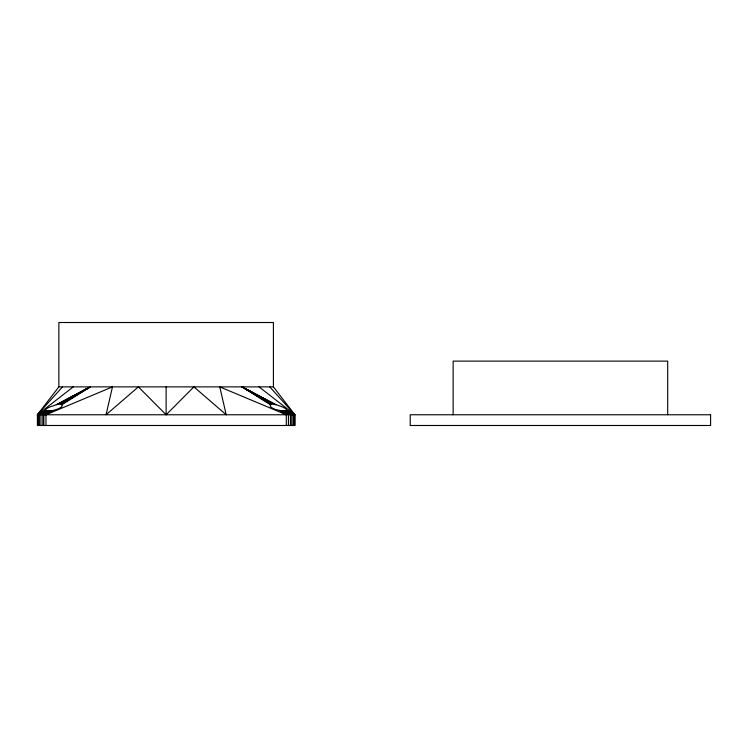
<?xml version="1.0" encoding="UTF-8"?>
<svg xmlns="http://www.w3.org/2000/svg" width="748" height="748" viewBox="0 0 748 748"><rect width="100%" height="100%" fill="white"/><g stroke="black" fill="none" stroke-linecap="round" stroke-linejoin="round"><path stroke-width="1.12" d="M270.43 404.78L270.271 406.295A9.93 2.955 13.8 0 0 274.273 408.96C275.432 409.941 289.513 412.513 285.988 408.96A9.93 2.272 17.8 0 0 280.781 406.295L275.077 404.378L241.987 386.875L270.43 404.78L272.188 403.798L275.077 404.378M58.858 386.875L37.4 414.766L37.4 425.49L294.862 425.49L294.862 414.766L273.413 386.875L273.413 322.51L58.858 322.51L58.858 386.875L273.413 386.875M62.514 386.875L37.4 414.766L294.862 414.766L269.757 386.875M45.983 425.49L45.983 414.766L112.49 386.875L106.057 414.766L138.371 386.875L166.131 414.766L193.9 386.875L226.205 414.766L219.772 386.875L286.288 414.766L286.288 425.49M73.229 386.875L37.4 414.766L45.273 410.615L52.575 410.615L57.998 408.96A9.93 2.955 -13.8 0 0 62 406.295L62.29 405.51C59.971 401.396 54.679 406.136 51.481 406.295A9.93 2.272 -17.8 0 0 46.273 408.96L45.273 410.615M43.852 425.49L43.852 414.766L50.602 410.521M45.983 414.766L52.575 410.615M61.832 404.78L90.274 386.875L56.324 404.78M43.852 414.766L50.901 410.53M61.345 404.257L90.274 386.875L57.194 404.378M61.14 404.07L90.274 386.875L58.344 403.976M50.088 410.502L42.823 414.766L42.823 425.49M48.545 410.465L40.934 414.766L40.934 425.49M60.279 403.836L90.274 386.875L59.382 403.798M47.218 410.465L39.373 414.766L39.373 425.49M46.17 410.502L38.213 414.766L38.213 425.49M39.663 413.709L37.671 414.766L37.671 425.49M45.497 410.559L37.55 414.766L37.55 425.49M286.774 410.559L294.712 414.766L294.712 425.49M275.947 404.78L241.987 386.875L270.916 404.257M286.989 410.615L294.862 414.766L259.042 386.875M273.918 403.976L241.987 386.875L271.589 403.92M286.091 410.502L294.048 414.766L294.048 425.49M273.142 403.836L241.987 386.875L272.188 403.798M285.325 410.465L293.225 414.766L293.225 425.49M284.081 410.465L291.757 414.766L291.757 425.49M283.006 410.493L290.42 414.766L290.42 425.49M281.37 410.53L288.419 414.766L288.419 425.49M279.687 410.615L286.288 414.766M667.693 414.766L667.693 361.125L453.138 361.125L453.138 414.766M166.131 386.875L166.131 414.766M39.429 413.719L37.465 414.766L39.364 413.728M710.6 414.766L410.222 414.766L410.222 425.49L710.6 425.49L710.6 414.766"/></g></svg>
